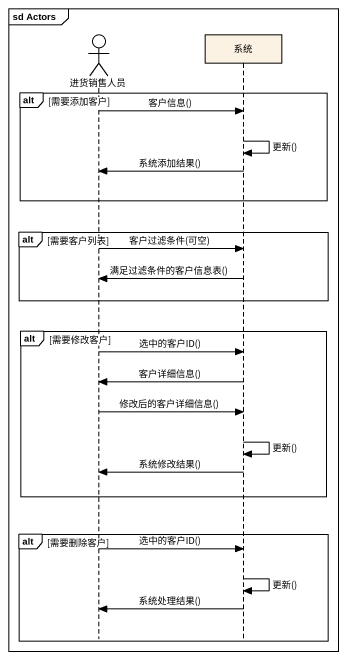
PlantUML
@startuml
mainframe sd Actors
hide footbox
actor 进货销售人员
participant 系统

alt 需要添加客户
  进货销售人员 -> 系统 : 客户信息()
  系统 -> 系统 : 更新()
  系统 -> 进货销售人员 : 系统添加结果()
end
alt 需要客户列表
  进货销售人员 -> 系统 : 客户过滤条件(可空)
  系统 -> 进货销售人员 : 满足过滤条件的客户信息表()
end
alt 需要修改客户
  进货销售人员 -> 系统 : 选中的客户ID()
  系统 -> 进货销售人员 : 客户详细信息()
  进货销售人员 -> 系统 : 修改后的客户详细信息()
  系统 -> 系统 : 更新()
  系统 -> 进货销售人员 : 系统修改结果()
end
alt 需要删除客户
  进货销售人员 -> 系统 : 选中的客户ID()
  系统 -> 系统 : 更新()
  系统 -> 进货销售人员 : 系统处理结果()
end
@enduml
